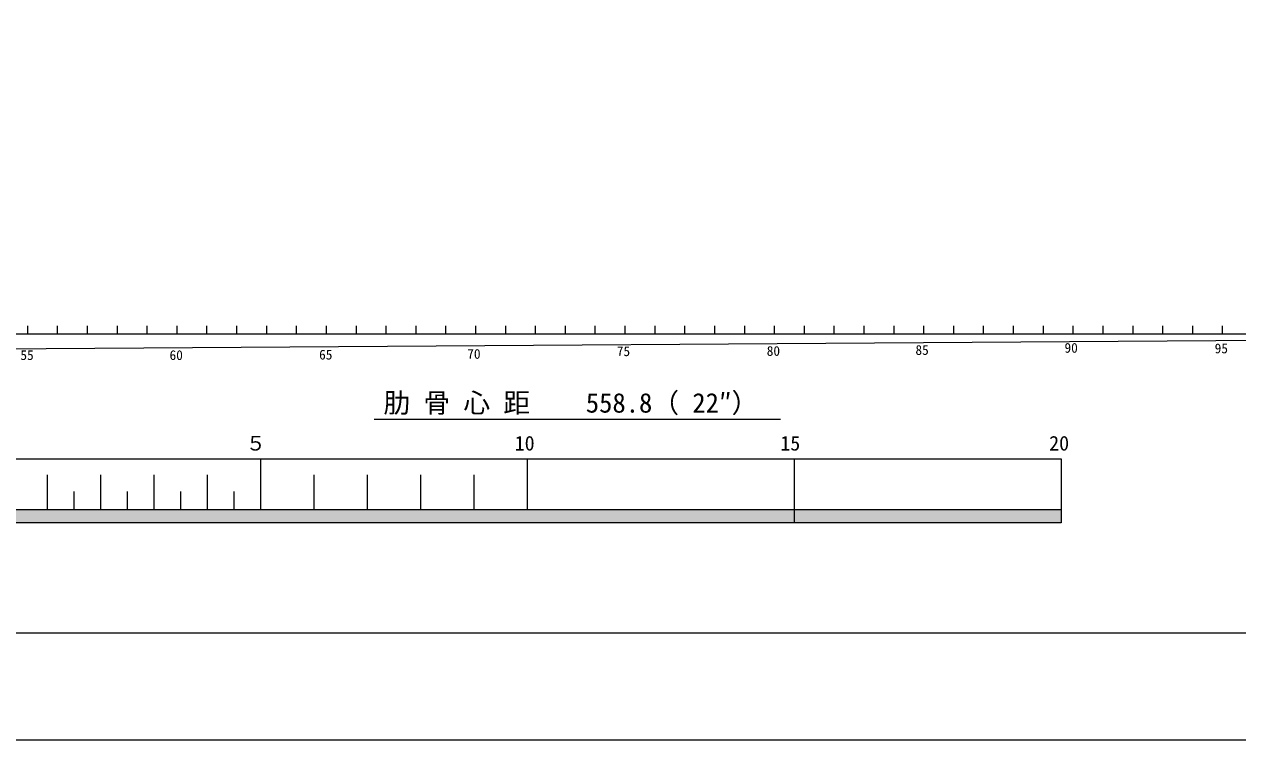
# Model space of a CAD drawing. Units: millimetres, scale not verified. Extents: x -51049 to 51051, y -29700 to 29700.
# Drawn here: x -8693 to 14055, y -29700 to -16294 of the extents above; entities that cross this region are included whole.
import ezdxf
from ezdxf.enums import TextEntityAlignment as Align

# ---------------------------------------------------------------- set-up
doc = ezdxf.new("R2010")
doc.units = ezdxf.units.MM
doc.header["$LTSCALE"] = 100
for name, color, linetype, lineweight in [('0-2_sunpou', 7, 'Continuous', 18), ('0-3_keijou', 7, 'Continuous', 18), ('0-4_frame', 7, 'Continuous', 18)]:
    doc.layers.add(name, color=color, linetype=linetype, lineweight=lineweight)
doc.styles.add('ＭＳ ゴシック', font='')
doc.styles.get('ＭＳ ゴシック').set_extended_font_data('MS Gothic')

msp = doc.modelspace()

# ---------------------------------------------------------------- linework, layer by layer
at = {"layer": '0-2_sunpou'}
for p, q in [((-8633.9, -21947.1), (-8633.9, -22092.1)), ((-8073.9, -21947.1), (-8073.9, -22092.1)), ((-7513.9, -21947.1), (-7513.9, -22092.1)), ((-6953.9, -21947.1), (-6953.9, -22092.1)), ((-6393.9, -21947.1), (-6393.9, -22092.1)), ((-5833.9, -21947.1), (-5833.9, -22092.1)), ((-5273.9, -21947.1), (-5273.9, -22092.1)), ((-4713.9, -21947.1), (-4713.9, -22092.1)), ((-4153.9, -21947.1), (-4153.9, -22092.1)), ((-3593.9, -21947.1), (-3593.9, -22092.1)), ((-3033.9, -21947.1), (-3033.9, -22092.1)), ((-2473.9, -21947.1), (-2473.9, -22092.1)), ((-1913.9, -21947.1), (-1913.9, -22092.1)), ((-1353.9, -21947.1), (-1353.9, -22092.1)), ((-793.9, -21947.1), (-793.9, -22092.1)), ((-233.9, -21947.1), (-233.9, -22092.1)), ((326.1, -21947.1), (326.1, -22092.1)), ((886.1, -21947.1), (886.1, -22092.1)), ((1446.1, -21947.1), (1446.1, -22092.1)), ((2006.1, -21947.1), (2006.1, -22092.1)), ((2566.1, -21947.1), (2566.1, -22092.1)), ((3126.1, -21947.1), (3126.1, -22092.1)), ((3686.1, -21947.1), (3686.1, -22092.1)), ((4246.1, -21947.1), (4246.1, -22092.1)), ((4806.1, -21947.1), (4806.1, -22092.1)), ((5366.1, -21947.1), (5366.1, -22092.1)), ((5926.1, -21947.1), (5926.1, -22092.1)), ((6486.1, -21947.1), (6486.1, -22092.1)), ((7046.1, -21947.1), (7046.1, -22092.1)), ((7606.1, -21947.1), (7606.1, -22092.1)), ((8166.1, -21947.1), (8166.1, -22092.1)), ((8726.1, -21947.1), (8726.1, -22092.1)), ((9286.1, -21947.1), (9286.1, -22092.1)), ((9846.1, -21947.1), (9846.1, -22092.1)), ((10406.1, -21947.1), (10406.1, -22092.1)), ((10966.1, -21947.1), (10966.1, -22092.1)), ((11526.1, -21947.1), (11526.1, -22092.1)), ((12086.1, -21947.1), (12086.1, -22092.1)), ((12646.1, -21947.1), (12646.1, -22092.1)), ((13206.1, -21947.1), (13206.1, -22092.1)), ((13766.1, -21947.1), (13766.1, -22092.1)), ((-43082.6, -22092.1), (29322.2, -22092.1)), ((-2134.9, -23690.4), (5484.1, -23690.4)), ((-4256.5, -25386), (-4256.5, -24436)), ((743.5, -25386), (743.5, -24436)), ((5743.5, -25636), (5743.5, -24436)), ((-8256.5, -25386), (-8256.5, -24736)), ((-7256.5, -25386), (-7256.5, -24736)), ((-6256.5, -25386), (-6256.5, -24736)), ((-5256.5, -25386), (-5256.5, -24736)), ((-3256.5, -25386), (-3256.5, -24736)), ((-2256.5, -25386), (-2256.5, -24736)), ((-1256.5, -25386), (-1256.5, -24736)), ((-256.5, -25386), (-256.5, -24736)), ((-7756.5, -25386), (-7756.5, -25046)), ((-6756.5, -25386), (-6756.5, -25046)), ((-5756.5, -25386), (-5756.5, -25046)), ((-4756.5, -25386), (-4756.5, -25046)), ((-9256.5, -25386), (10743.5, -25386))]:
    msp.add_line(p, q, dxfattribs=at)
msp.add_lwpolyline([(-9256.5, -24436), (10743.5, -24436), (10743.5, -25636), (-9256.5, -25636)], close=True, dxfattribs=at)
msp.add_solid([(-9256.5, -25386), (10743.5, -25386), (-9256.5, -25636), (10743.5, -25636)], dxfattribs=at)
at = {"layer": '0-3_keijou'}
msp.add_line((-14157.7, -22408.5), (16356.8, -22203.7), dxfattribs=at)
at = {"layer": '0-4_frame'}
for points in [[(-51049, -29699.6), (51051, -29699.6), (51051, 29700.4), (-51049, 29700.4)], [(-49049, -27699.6), (49051, -27699.6), (49051, 27700.4), (-49049, 27700.4)]]:
    msp.add_lwpolyline(points, close=True, dxfattribs=at)

# ---------------------------------------------------------------- texts
at = {"layer": '0-2_sunpou', "style": 'ＭＳ ゴシック'}
for s, height, p in [('90', 183.3, (10807.6, -22503.4)), ('95', 183.3, (13623.2, -22513.5)), ('55', 183.3, (-8766, -22639.1)), ('60', 183.3, (-5969.6, -22639.4)), ('65', 183.3, (-3165.7, -22630.1)), ('70', 183.3, (-388.3, -22616.7)), ('75', 183.3, (2415.2, -22566.3)), ('80', 183.3, (5225.7, -22561.3)), ('85', 183.3, (8013.5, -22543.2)), ('肋 骨 心 距', 366.6, (-1959.4, -23680.9)), ('558.8（ 22″）', 366.6, (1833.9, -23680.9)), ('５', 274.9, (-4539.8, -24363.7)), ('10', 274.9, (500.2, -24363.7)), ('15', 274.9, (5480.2, -24363.7)), ('20', 274.9, (10520.2, -24363.7))]:
    msp.add_text(s, height=height, dxfattribs=at).set_placement(p, align=Align.BOTTOM_LEFT)

doc.saveas('drawing.dxf')
